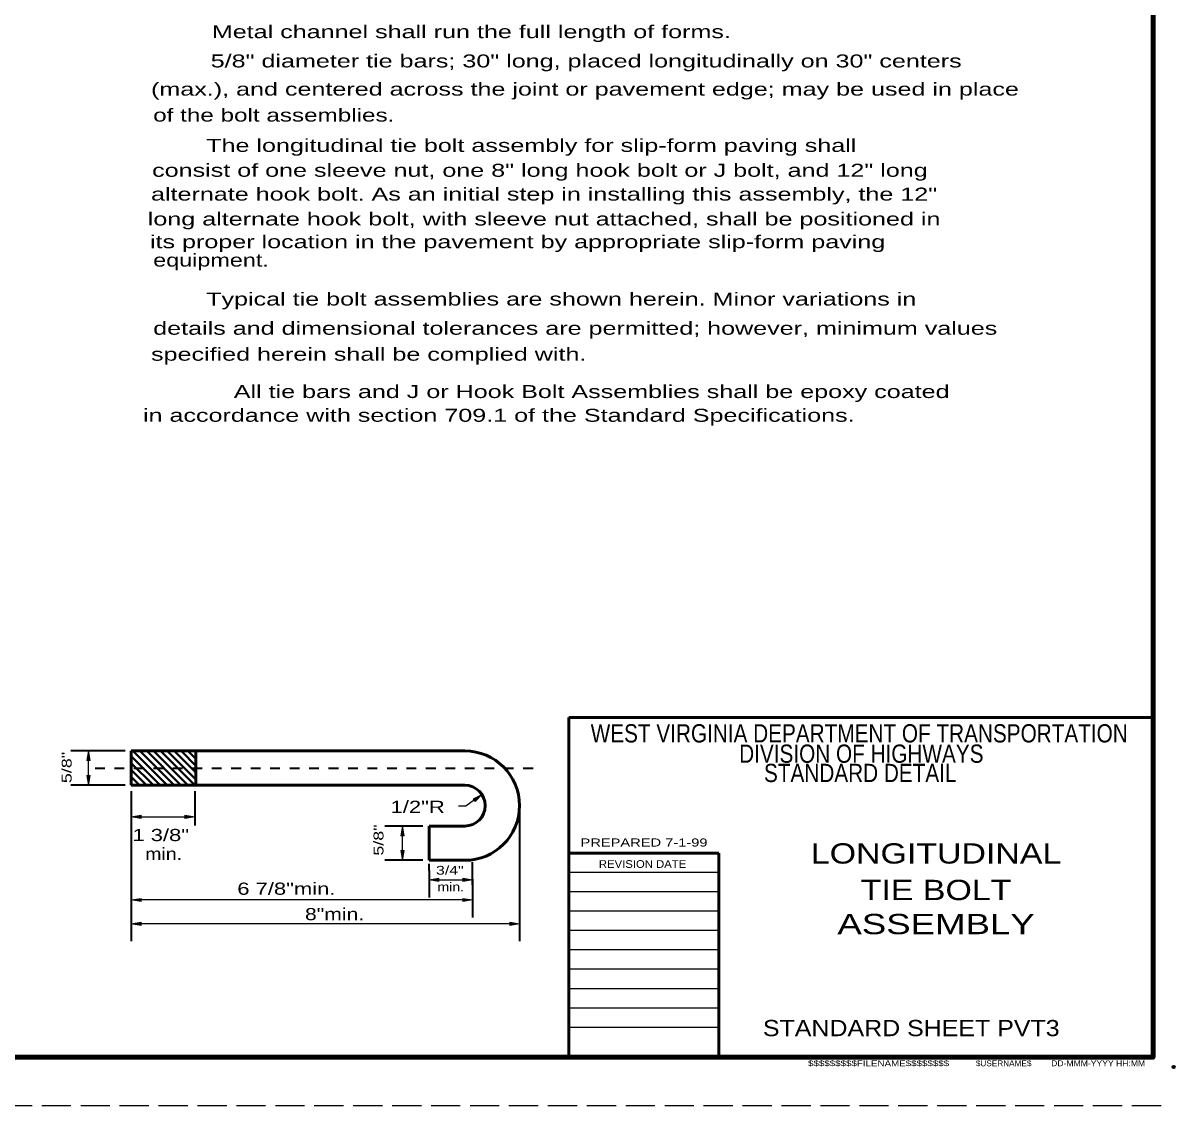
# Model space of a CAD drawing. Extents: x 34.7 to 70, y -0.3 to 21.7.
# Drawn here: x 58.17 to 70, y -0.27 to 10.86 of the extents above; entities that cross this region are included whole.
import ezdxf
from ezdxf.enums import TextEntityAlignment as Align

# ---------------------------------------------------------------- set-up
doc = ezdxf.new("R2010")
doc.units = 0
doc.header["$LTSCALE"] = 0.05
doc.header["$PDMODE"] = 32
doc.header["$PDSIZE"] = 0.025
doc.linetypes.add('DOTTED', pattern=[1.5, 0.3, -1.2])
doc.linetypes.add('LONG_DASHED', pattern=[7.5, 6, -1.5])
for name, color, linetype, lineweight in [('1', 7, 'Continuous', 35), ('3', 7, 'Continuous', 13), ('8', 7, 'Continuous', 13)]:
    doc.layers.add(name, color=color, linetype=linetype, lineweight=lineweight)

msp = doc.modelspace()

# ---------------------------------------------------------------- hatches: boundary and pattern name
at = {"layer": '1'}
for points in [[(58.85781, 3.28222), (58.82448, 3.28222), (58.84115, 3.38222), (58.84115, 3.38222)], [(58.85781, 3.13007), (58.82448, 3.13007), (58.84115, 3.03007), (58.84115, 3.03007)], [(59.38056, 2.68775), (59.38056, 2.72108), (59.28056, 2.70442), (59.28056, 2.70442)], [(59.8323, 2.68775), (59.8323, 2.72108), (59.9323, 2.70442), (59.9323, 2.70442)], [(62.08305, 2.5106), (62.04972, 2.5106), (62.06639, 2.6106), (62.06639, 2.6106)], [(62.08305, 2.35847), (62.04972, 2.35847), (62.06639, 2.25847), (62.06639, 2.25847)], [(62.43958, 2.04135), (62.43958, 2.07469), (62.33958, 2.05802), (62.33958, 2.05802)], [(62.68722, 2.04135), (62.68722, 2.07469), (62.78722, 2.05802), (62.78722, 2.05802)], [(59.38056, 1.83425), (59.38056, 1.86758), (59.28056, 1.85092), (59.28056, 1.85092)], [(62.68722, 1.83425), (62.68722, 1.86758), (62.78722, 1.85092), (62.78722, 1.85092)], [(59.38056, 1.5895), (59.38056, 1.62283), (59.28056, 1.60617), (59.28056, 1.60617)], [(63.16902, 1.5895), (63.16902, 1.62283), (63.26902, 1.60617), (63.26902, 1.60617)]]:
    msp.add_hatch(color=256, dxfattribs=at).paths.add_polyline_path(points)
at = {"layer": '3'}
msp.add_hatch(color=256, dxfattribs=at).paths.add_polyline_path([(62.88353, 2.93381), (62.81349, 2.86244), (62.79326, 2.89078), (62.79326, 2.89078)])

# ---------------------------------------------------------------- linework, layer by layer
at = {"layer": '1', "lineweight": 53}
for p, q in [((69.77743, 3.72432), (63.77743, 3.72432)), ((63.77743, 0.23449), (63.77743, 3.72432)), ((59.28056, 3.38222), (59.28056, 3.03007)), ((62.70715, 3.38222), (59.28056, 3.38222)), ((59.94414, 3.38222), (59.94414, 3.03007)), ((62.70715, 3.03007), (59.28056, 3.03007)), ((69.77743, 0.23449), (69.77743, 2.73349)), ((62.70715, 2.6106), (62.33958, 2.6106)), ((62.33958, 2.6106), (62.33958, 2.25847)), ((62.70715, 2.25847), (62.33958, 2.25847)), ((65.31534, 2.33349), (63.77743, 2.33349)), ((65.31534, 0.23449), (65.31534, 2.33349)), ((63.77743, 1.64449), (63.77743, 0.23449)), ((69.77743, 0.23449), (63.77743, 0.23449))]:
    msp.add_line(p, q, dxfattribs=at)
at = {"layer": '1'}
for p, q in [((59.21806, 3.38222), (58.66115, 3.38222)), ((59.21806, 3.03007), (58.66115, 3.03007)), ((59.28056, 2.96757), (59.28056, 1.42617)), ((59.9323, 2.96757), (59.9323, 2.61635)), ((63.26902, 2.75784), (63.26902, 1.42617)), ((62.27708, 2.6106), (61.88639, 2.6106)), ((62.27708, 2.25847), (61.88639, 2.25847)), ((62.33958, 2.15204), (62.33958, 1.87802)), ((62.78722, 2.00756), (62.78722, 2.23802)), ((62.78722, 2.06363), (62.78722, 1.67092))]:
    msp.add_line(p, q, dxfattribs=at)
at = {"layer": '1', "lineweight": 40}
for p, q in [((59.57874, 3.03006), (59.28057, 3.32825)), ((59.64945, 3.03006), (59.29732, 3.38221)), ((59.72018, 3.03006), (59.36803, 3.38221)), ((59.79089, 3.03006), (59.43874, 3.38221)), ((59.86159, 3.03006), (59.50945, 3.38221)), ((59.9323, 3.03006), (59.58016, 3.38221)), ((59.94414, 3.08894), (59.65086, 3.38221)), ((59.94414, 3.15965), (59.72157, 3.38221)), ((59.94414, 3.23035), (59.79228, 3.38221)), ((59.94414, 3.30108), (59.86301, 3.38221)), ((59.94414, 3.37179), (59.93372, 3.38221)), ((59.50803, 3.03006), (59.28057, 3.25754)), ((59.43732, 3.03006), (59.28057, 3.18683)), ((59.36661, 3.03006), (59.28057, 3.11612)), ((59.29591, 3.03006), (59.28057, 3.0454))]:
    msp.add_line(p, q, dxfattribs=at)
at = {"layer": '1', "lineweight": 25}
for p, q in [((58.84115, 3.13007), (58.84115, 3.28222)), ((59.38056, 2.70442), (59.8323, 2.70442)), ((62.06639, 2.35847), (62.06639, 2.5106)), ((65.31534, 2.13349), (63.77743, 2.13349)), ((62.43958, 2.05802), (62.68722, 2.05802)), ((65.31534, 1.93449), (63.77743, 1.93449)), ((62.68722, 1.85092), (59.38056, 1.85092)), ((65.31534, 1.73549), (63.77743, 1.73549)), ((63.16902, 1.60617), (59.38056, 1.60617)), ((65.31534, 1.53649), (63.77743, 1.53649)), ((65.31534, 1.33749), (63.77743, 1.33749)), ((65.31534, 1.13849), (63.77743, 1.13849)), ((65.31534, 0.93949), (63.77743, 0.93949)), ((65.31534, 0.74049), (63.77743, 0.74049)), ((65.31534, 0.54149), (63.77743, 0.54149))]:
    msp.add_line(p, q, dxfattribs=at)
at = {"layer": '1', "lineweight": 13}
for p, q in [((59.28056, 2.96757), (59.28056, 2.52442)), ((60.08579, 3.03007), (60.09493, 3.03921)), ((59.28056, 2.8295), (59.28056, 1.67092))]:
    msp.add_line(p, q, dxfattribs=at)
at = {"layer": '1', "linetype": 'LONG_DASHED', "lineweight": 25}
msp.add_line((69.86076, -0.26551), (34.66076, -0.26551), dxfattribs=at)
at = {"layer": '1', "lineweight": 158}
msp.add_lwpolyline([(69.77743, 21.23449), (69.77743, 0.23449), (37.27743, 0.23449)], dxfattribs=at)
at = {"layer": '1', "lineweight": 13}
for points in [[(58.85781, 3.28222), (58.82448, 3.28222), (58.84115, 3.38222), (58.84115, 3.38222)], [(58.85781, 3.13007), (58.82448, 3.13007), (58.84115, 3.03007), (58.84115, 3.03007)], [(59.38056, 2.68775), (59.38056, 2.72108), (59.28056, 2.70442), (59.28056, 2.70442)], [(59.8323, 2.68775), (59.8323, 2.72108), (59.9323, 2.70442), (59.9323, 2.70442)], [(62.08305, 2.5106), (62.04972, 2.5106), (62.06639, 2.6106), (62.06639, 2.6106)], [(62.08305, 2.35847), (62.04972, 2.35847), (62.06639, 2.25847), (62.06639, 2.25847)], [(62.43958, 2.04135), (62.43958, 2.07469), (62.33958, 2.05802), (62.33958, 2.05802)], [(62.68722, 2.04135), (62.68722, 2.07469), (62.78722, 2.05802), (62.78722, 2.05802)], [(59.38056, 1.83425), (59.38056, 1.86758), (59.28056, 1.85092), (59.28056, 1.85092)], [(62.68722, 1.83425), (62.68722, 1.86758), (62.78722, 1.85092), (62.78722, 1.85092)], [(59.38056, 1.5895), (59.38056, 1.62283), (59.28056, 1.60617), (59.28056, 1.60617)], [(63.16902, 1.5895), (63.16902, 1.62283), (63.26902, 1.60617), (63.26902, 1.60617)]]:
    msp.add_lwpolyline(points, close=True, dxfattribs=at)
at = {"layer": '1', "lineweight": 53}
for radius in [0.56188, 0.20973]:
    msp.add_arc((62.70715, 2.82034), radius, 270, 90, dxfattribs=at)
at = {"layer": '1'}
for p in [(69.77743, 0.23449), (69.99043, 0.13449)]:
    msp.add_point(p, dxfattribs=at)
at = {"layer": '3', "linetype": 'DOTTED', "lineweight": 35}
msp.add_line((58.90837, 3.20615), (63.41547, 3.20615), dxfattribs=at)
at = {"layer": '3', "lineweight": 25}
for p, q in [((62.88353, 2.93381), (62.71719, 2.81509)), ((62.71719, 2.81509), (62.64145, 2.81509))]:
    msp.add_line(p, q, dxfattribs=at)
at = {"layer": '3', "lineweight": 35}
msp.add_line((62.33958, 2.15203), (62.33958, 2.22119), dxfattribs=at)
at = {"layer": '3'}
msp.add_lwpolyline([(62.88353, 2.93381), (62.81349, 2.86244), (62.79326, 2.89078), (62.79326, 2.89078)], close=True, dxfattribs=at)
at = {"layer": '8'}
for p, q in [((58.84115, 3.38222), (58.84116, 3.38222)), ((59.28056, 3.38222), (59.28057, 3.38222)), ((59.28056, 3.03007), (59.28057, 3.03007)), ((59.28056, 3.03007), (59.28057, 3.03007)), ((59.28056, 3.03007), (59.28057, 3.03007)), ((59.9323, 3.03007), (59.93231, 3.03007)), ((59.28056, 2.892), (59.28057, 2.892)), ((63.26902, 2.82034), (63.26903, 2.82034)), ((59.9323, 2.70442), (59.93231, 2.70442)), ((62.06639, 2.6106), (62.0664, 2.6106)), ((62.33958, 2.6106), (62.33959, 2.6106)), ((62.33958, 2.25847), (62.33959, 2.25847)), ((62.78722, 2.05802), (62.78723, 2.05802)), ((62.78722, 1.94506), (62.78723, 1.94506)), ((59.28056, 1.85092), (59.28057, 1.85092)), ((59.28056, 1.60617), (59.28057, 1.60617))]:
    msp.add_line(p, q, dxfattribs=at)
at = {"layer": '8', "lineweight": 35}
for p, q in [((62.33958, 2.21454), (62.33959, 2.21454)), ((62.78722, 2.12613), (62.78723, 2.12613))]:
    msp.add_line(p, q, dxfattribs=at)

# ---------------------------------------------------------------- texts
at = {"layer": '1'}
for s, height, width, p in [('All tie bars and J or Hook Bolt Assemblies shall be epoxy coated', 0.133, 1.45, (60.33357, 7.00805)), ('in accordance with section 709.1 of the Standard Specifications.', 0.133, 1.45, (59.40057, 6.7641)), ('1 3/8"', 0.125, 1.35, (59.2923, 2.45565)), ('REVISION DATE', 0.079, 1.1, (64.08451, 2.18082)), ('3/4"', 0.09025, 1.35, (62.41156, 2.11105)), ('6 7/8"min.', 0.125, 1.35, (60.36985, 1.90445)), ('8"min.', 0.125, 1.3, (61.06527, 1.64314)), ('$$$$$$$$$FILENAME$$$$$$$$', 0.06, 1.25, (66.23318, 0.14274)), ('$USERNAME$', 0.06, 1.05, (67.95726, 0.14274)), ('DD-MMM-YYYY HH:MM', 0.06, 1.1, (68.73084, 0.14274))]:
    msp.add_text(s, height=height, dxfattribs=dict(at, width=width)).set_placement(p)
for s, height, width, p in [('WEST VIRGINIA DEPARTMENT OF TRANSPORTATION', 0.1875, 0.85, (66.75918, 3.46941)), ('DIVISION OF HIGHWAYS', 0.1875, 0.85, (66.78108, 3.26049)), ('STANDARD DETAIL', 0.1875, 0.85, (66.76978, 3.06232)), (' PREPARED 7-1-99 ', 0.08333, 1.35, (64.5483, 2.39975)), ('      LONGITUDINAL      ', 0.2083, 1.25, (67.54868, 2.22499)), ('        TIE BOLT        ', 0.2083, 1.25, (67.54859, 1.84966)), ('        ASSEMBLY        ', 0.2083, 1.35, (67.54859, 1.49932)), ('STANDARD SHEET PVT3      ', 0.1667, 1.15, (67.50759, 0.45157))]:
    msp.add_text(s, height=height, dxfattribs=dict(at, width=width)).set_placement(p, align=Align.CENTER)
at = {"layer": '1', "width": 1.35}
for p in [(58.66772, 3.05139), (61.87124, 2.30641)]:
    msp.add_text('5/8"', height=0.1018, rotation=90, dxfattribs=at).set_placement(p)
at = {"layer": '3'}
for s, height, width, p in [('     Metal channel shall run the full length of forms.', 0.133, 1.45, (59.74993, 10.70552)), ('     5/8" diameter tie bars; 30" long, placed longitudinally on 30" centers', 0.133, 1.45, (59.73829, 10.40472)), ('(max.), and centered across the joint or pavement edge; may be used in place ', 0.133, 1.45, (59.48359, 10.11524)), ('of the bolt assemblies.', 0.133, 1.4, (59.50584, 9.84841)), ('     The longitudinal tie bolt assembly for slip-form paving shall', 0.133, 1.45, (59.69205, 9.53706)), ('consist of one sleeve nut, one 8" long hook bolt or J bolt, and 12" long', 0.133, 1.45, (59.49472, 9.28137)), ('alternate hook bolt. As an initial step in installing this assembly, the 12" ', 0.133, 1.45, (59.48359, 9.0368)), ('long alternate hook bolt, with sleeve nut attached, shall be positioned in', 0.133, 1.45, (59.45022, 8.7811)), ('its proper location in the pavement by appropriate slip-form paving', 0.133, 1.45, (59.47247, 8.54767)), ('equipment.', 0.133, 1.35, (59.50584, 8.35874)), ('     Typical tie bolt assemblies are shown herein. Minor variations in', 0.133, 1.45, (59.69185, 7.95864)), ('details and dimensional tolerances are permitted; however, minimum values ', 0.133, 1.45, (59.50584, 7.65843)), ('specified herein shall be complied with.', 0.133, 1.45, (59.48359, 7.39159)), ('1/2"R', 0.125, 1.35, (61.94482, 2.74585)), ('min.', 0.125, 1.2, (59.42373, 2.26223)), ('min.', 0.09025, 1.2, (62.42635, 1.93998))]:
    msp.add_text(s, height=height, dxfattribs=dict(at, width=width)).set_placement(p)

doc.saveas('drawing.dxf')
